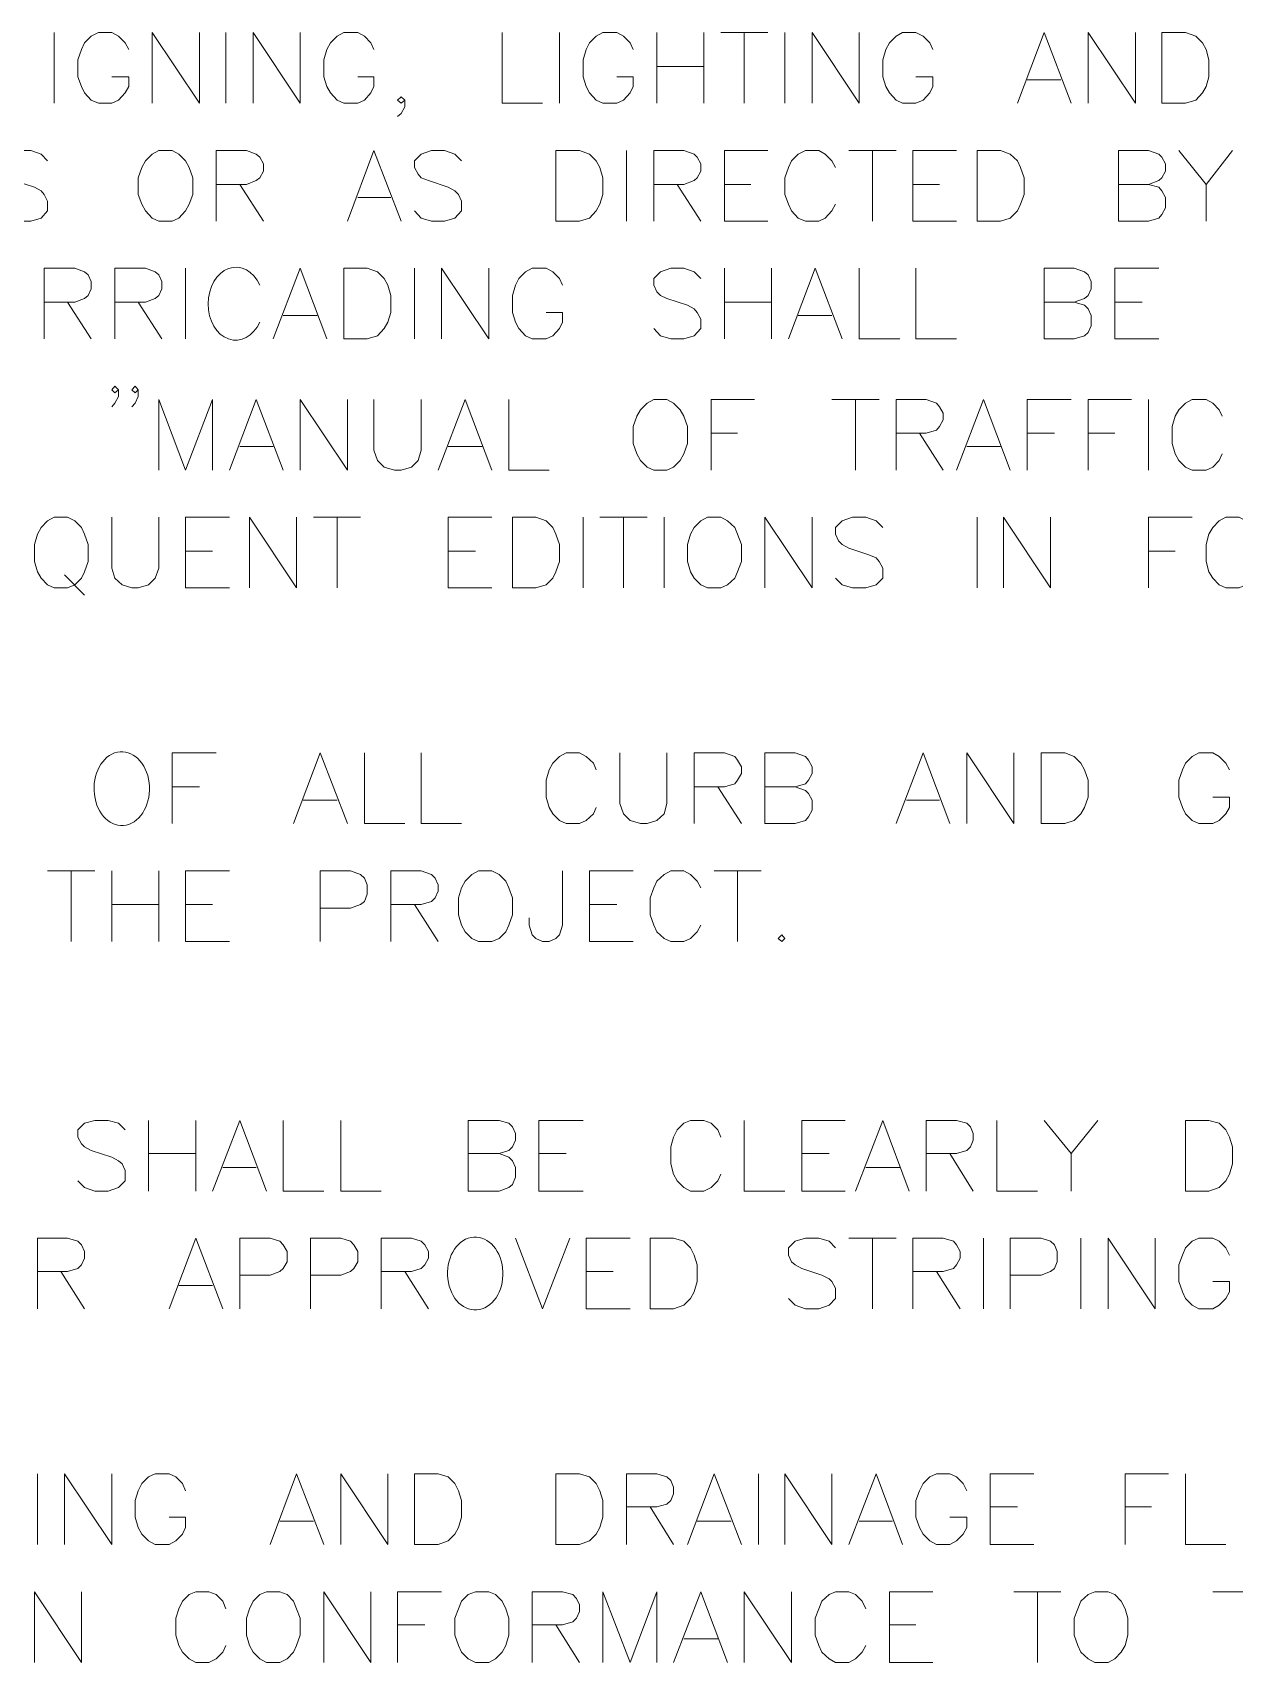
# Model space of a CAD drawing. Header units: millimetres. Extents: x -419 to 20046, y -14642 to 2638.
# Drawn here: x 3711.305 to 3712.665, y 919.821 to 921.665 of the extents above; entities that cross this region are included whole.
import ezdxf

# ---------------------------------------------------------------- set-up
doc = ezdxf.new("R2010")
doc.units = ezdxf.units.MM
doc.layers.add('PDF10_----TX03', color=7, linetype='Continuous')

msp = doc.modelspace()

# ---------------------------------------------------------------- linework, layer by layer
at = {"layer": 'PDF10_----TX03', "lineweight": 20}
for points in [[(3711.3296, 921.6652), (3711.3296, 921.5852)], [(3711.4138, 921.6461), (3711.4097, 921.6536), (3711.4022, 921.6611), (3711.3947, 921.6652), (3711.3797, 921.6652), (3711.3713, 921.6611), (3711.3638, 921.6536), (3711.3605, 921.6461), (3711.3563, 921.6344), (3711.3563, 921.6152), (3711.3605, 921.6044), (3711.3638, 921.5969), (3711.3713, 921.5886), (3711.3797, 921.5852), (3711.3947, 921.5852), (3711.4022, 921.5886), (3711.4097, 921.5969), (3711.4138, 921.6044), (3711.4138, 921.6152), (3711.3947, 921.6152)], [(3711.4405, 921.5852), (3711.4405, 921.6652), (3711.4938, 921.5852), (3711.4938, 921.6652)], [(3711.5238, 921.6652), (3711.5238, 921.5852)], [(3711.5547, 921.5852), (3711.5547, 921.6652), (3711.608, 921.5852), (3711.608, 921.6652)], [(3711.6913, 921.6461), (3711.688, 921.6536), (3711.6805, 921.6611), (3711.673, 921.6652), (3711.6572, 921.6652), (3711.6497, 921.6611), (3711.6422, 921.6536), (3711.638, 921.6461), (3711.6347, 921.6344), (3711.6347, 921.6152), (3711.638, 921.6044), (3711.6422, 921.5969), (3711.6497, 921.5886), (3711.6572, 921.5852), (3711.673, 921.5852), (3711.6805, 921.5886), (3711.688, 921.5969), (3711.6913, 921.6044), (3711.6913, 921.6152), (3711.673, 921.6152)], [(3711.8364, 921.6652), (3711.8364, 921.5852), (3711.8822, 921.5852)], [(3711.9014, 921.6652), (3711.9014, 921.5852)], [(3711.9847, 921.6461), (3711.9814, 921.6536), (3711.9739, 921.6611), (3711.9664, 921.6652), (3711.9505, 921.6652), (3711.943, 921.6611), (3711.9355, 921.6536), (3711.9314, 921.6461), (3711.928, 921.6344), (3711.928, 921.6152), (3711.9314, 921.6044), (3711.9355, 921.5969), (3711.943, 921.5886), (3711.9505, 921.5852), (3711.9664, 921.5852), (3711.9739, 921.5886), (3711.9814, 921.5969), (3711.9847, 921.6044), (3711.9847, 921.6152), (3711.9664, 921.6152)], [(3712.0114, 921.6652), (3712.0114, 921.5852)], [(3712.0647, 921.6652), (3712.0647, 921.5852)], [(3712.0839, 921.6652), (3712.1372, 921.6652)], [(3712.1105, 921.6652), (3712.1105, 921.5852)], [(3712.1564, 921.6652), (3712.1564, 921.5852)], [(3712.1872, 921.5852), (3712.1872, 921.6652), (3712.2406, 921.5852), (3712.2406, 921.6652)], [(3712.3239, 921.6461), (3712.3206, 921.6536), (3712.3131, 921.6611), (3712.3047, 921.6652), (3712.2897, 921.6652), (3712.2822, 921.6611), (3712.2747, 921.6536), (3712.2706, 921.6461), (3712.2672, 921.6344), (3712.2672, 921.6152), (3712.2706, 921.6044), (3712.2747, 921.5969), (3712.2822, 921.5886), (3712.2897, 921.5852), (3712.3047, 921.5852), (3712.3131, 921.5886), (3712.3206, 921.5969), (3712.3239, 921.6044), (3712.3239, 921.6152), (3712.3047, 921.6152)], [(3712.4197, 921.5852), (3712.4497, 921.6652), (3712.4806, 921.5852)], [(3712.4997, 921.5852), (3712.4997, 921.6652), (3712.5531, 921.5852), (3712.5531, 921.6652)], [(3712.0114, 921.6269), (3712.0647, 921.6269)], [(3712.4306, 921.6119), (3712.4689, 921.6119)], [(3711.7263, 921.5886), (3711.7222, 921.5852), (3711.718, 921.5886), (3711.7222, 921.5927), (3711.7263, 921.5886), (3711.7263, 921.5811), (3711.7222, 921.5736), (3711.718, 921.5702)], [(3711.3221, 921.5202), (3711.3146, 921.5277), (3711.303, 921.5319), (3711.288, 921.5319), (3711.2763, 921.5277), (3711.2688, 921.5202), (3711.2688, 921.5127), (3711.273, 921.5052), (3711.2763, 921.501), (3711.2838, 921.4977), (3711.3071, 921.4902), (3711.3146, 921.486), (3711.318, 921.4819), (3711.3221, 921.4744), (3711.3221, 921.4635), (3711.3146, 921.4552), (3711.303, 921.4519), (3711.288, 921.4519), (3711.2763, 921.4552), (3711.2688, 921.4635)], [(3711.513, 921.4519), (3711.513, 921.5319), (3711.5472, 921.5319), (3711.558, 921.5277), (3711.5622, 921.5244), (3711.5663, 921.5169), (3711.5663, 921.5085), (3711.5622, 921.501), (3711.558, 921.4977), (3711.5472, 921.4935), (3711.513, 921.4935)], [(3711.6613, 921.4519), (3711.6913, 921.5319), (3711.7222, 921.4519)], [(3711.7905, 921.5202), (3711.783, 921.5277), (3711.7714, 921.5319), (3711.7564, 921.5319), (3711.7447, 921.5277), (3711.7372, 921.5202), (3711.7372, 921.5127), (3711.7413, 921.5052), (3711.7447, 921.501), (3711.753, 921.4977), (3711.7755, 921.4902), (3711.783, 921.486), (3711.7872, 921.4819), (3711.7905, 921.4744), (3711.7905, 921.4635), (3711.783, 921.4552), (3711.7714, 921.4519), (3711.7564, 921.4519), (3711.7447, 921.4552), (3711.7372, 921.4635)], [(3711.9772, 921.5319), (3711.9772, 921.4519)], [(3712.008, 921.4519), (3712.008, 921.5319), (3712.0422, 921.5319), (3712.0539, 921.5277), (3712.0572, 921.5244), (3712.0614, 921.5169), (3712.0614, 921.5085), (3712.0572, 921.501), (3712.0539, 921.4977), (3712.0422, 921.4935), (3712.008, 921.4935)], [(3712.1372, 921.4519), (3712.088, 921.4519), (3712.088, 921.5319), (3712.1372, 921.5319)], [(3712.2139, 921.5127), (3712.2097, 921.5202), (3712.2022, 921.5277), (3712.1947, 921.5319), (3712.1797, 921.5319), (3712.1714, 921.5277), (3712.1639, 921.5202), (3712.1605, 921.5127), (3712.1564, 921.501), (3712.1564, 921.4819), (3712.1605, 921.471), (3712.1639, 921.4635), (3712.1714, 921.4552), (3712.1797, 921.4519), (3712.1947, 921.4519), (3712.2022, 921.4552), (3712.2097, 921.4635), (3712.2139, 921.471)], [(3712.2289, 921.5319), (3712.2822, 921.5319)], [(3712.2556, 921.5319), (3712.2556, 921.4519)], [(3712.3506, 921.4519), (3712.3014, 921.4519), (3712.3014, 921.5319), (3712.3506, 921.5319)], [(3712.5681, 921.4935), (3712.5797, 921.4902), (3712.5831, 921.486), (3712.5872, 921.4785), (3712.5872, 921.4669), (3712.5831, 921.4594), (3712.5797, 921.4552), (3712.5681, 921.4519), (3712.5339, 921.4519), (3712.5339, 921.5319), (3712.5681, 921.5319), (3712.5797, 921.5277), (3712.5831, 921.5244), (3712.5872, 921.5169), (3712.5872, 921.5085), (3712.5831, 921.501), (3712.5797, 921.4977), (3712.5681, 921.4935), (3712.5339, 921.4935)], [(3712.6023, 921.5319), (3712.6331, 921.4935), (3712.6331, 921.4519)], [(3712.6631, 921.5319), (3712.6331, 921.4935)], [(3711.5397, 921.4935), (3711.5663, 921.4519)], [(3712.0347, 921.4935), (3712.0614, 921.4519)], [(3712.088, 921.4935), (3712.118, 921.4935)], [(3712.3014, 921.4935), (3712.3314, 921.4935)], [(3711.673, 921.4785), (3711.7105, 921.4785)], [(3711.318, 921.3185), (3711.318, 921.3985), (3711.353, 921.3985), (3711.3638, 921.3944), (3711.368, 921.391), (3711.3713, 921.3835), (3711.3713, 921.3752), (3711.368, 921.3677), (3711.3638, 921.3644), (3711.353, 921.3602), (3711.318, 921.3602)], [(3711.398, 921.3185), (3711.398, 921.3985), (3711.433, 921.3985), (3711.4438, 921.3944), (3711.448, 921.391), (3711.4513, 921.3835), (3711.4513, 921.3752), (3711.448, 921.3677), (3711.4438, 921.3644), (3711.433, 921.3602), (3711.398, 921.3602)], [(3711.478, 921.3985), (3711.478, 921.3185)], [(3711.5772, 921.3185), (3711.608, 921.3985), (3711.638, 921.3185)], [(3711.7372, 921.3985), (3711.7372, 921.3185)], [(3711.768, 921.3185), (3711.768, 921.3985), (3711.8214, 921.3185), (3711.8214, 921.3985)], [(3711.9047, 921.3794), (3711.9014, 921.3869), (3711.8939, 921.3944), (3711.8864, 921.3985), (3711.8705, 921.3985), (3711.863, 921.3944), (3711.8555, 921.3869), (3711.8514, 921.3794), (3711.848, 921.3677), (3711.848, 921.3485), (3711.8514, 921.3377), (3711.8555, 921.3302), (3711.863, 921.3219), (3711.8705, 921.3185), (3711.8864, 921.3185), (3711.8939, 921.3219), (3711.9014, 921.3302), (3711.9047, 921.3377), (3711.9047, 921.3485), (3711.8864, 921.3485)], [(3712.0614, 921.3869), (3712.0539, 921.3944), (3712.0422, 921.3985), (3712.0272, 921.3985), (3712.0155, 921.3944), (3712.008, 921.3869), (3712.008, 921.3794), (3712.0114, 921.3719), (3712.0155, 921.3677), (3712.023, 921.3644), (3712.0464, 921.3569), (3712.0539, 921.3527), (3712.0572, 921.3485), (3712.0614, 921.341), (3712.0614, 921.3302), (3712.0539, 921.3219), (3712.0422, 921.3185), (3712.0272, 921.3185), (3712.0155, 921.3219), (3712.008, 921.3302)], [(3712.088, 921.3985), (3712.088, 921.3185)], [(3712.1414, 921.3985), (3712.1414, 921.3185)], [(3712.1605, 921.3185), (3712.1906, 921.3985), (3712.2214, 921.3185)], [(3712.2406, 921.3985), (3712.2406, 921.3185), (3712.2864, 921.3185)], [(3712.3047, 921.3985), (3712.3047, 921.3185), (3712.3506, 921.3185)], [(3712.4839, 921.3602), (3712.4956, 921.3569), (3712.4997, 921.3527), (3712.5031, 921.3452), (3712.5031, 921.3335), (3712.4997, 921.326), (3712.4956, 921.3219), (3712.4839, 921.3185), (3712.4497, 921.3185), (3712.4497, 921.3985), (3712.4839, 921.3985), (3712.4956, 921.3944), (3712.4997, 921.391), (3712.5031, 921.3835), (3712.5031, 921.3752), (3712.4997, 921.3677), (3712.4956, 921.3644), (3712.4839, 921.3602), (3712.4497, 921.3602)], [(3712.5797, 921.3185), (3712.5297, 921.3185), (3712.5297, 921.3985), (3712.5797, 921.3985)], [(3711.3447, 921.3602), (3711.3713, 921.3185)], [(3711.4247, 921.3602), (3711.4513, 921.3185)], [(3712.088, 921.3602), (3712.1414, 921.3602)], [(3712.5297, 921.3602), (3712.5606, 921.3602)], [(3711.5888, 921.3452), (3711.6272, 921.3452)], [(3712.1714, 921.3452), (3712.2097, 921.3452)], [(3711.4022, 921.261), (3711.398, 921.2577), (3711.3947, 921.261), (3711.398, 921.2652), (3711.4022, 921.261), (3711.4022, 921.2535), (3711.398, 921.246), (3711.3947, 921.2419)], [(3711.4247, 921.261), (3711.4213, 921.2577), (3711.4172, 921.261), (3711.4213, 921.2652), (3711.4247, 921.261), (3711.4247, 921.2535), (3711.4213, 921.246), (3711.4172, 921.2419)], [(3711.448, 921.1702), (3711.448, 921.2502), (3711.478, 921.1702), (3711.5088, 921.2502), (3711.5088, 921.1702)], [(3711.528, 921.1702), (3711.558, 921.2502), (3711.5888, 921.1702)], [(3711.608, 921.1702), (3711.608, 921.2502), (3711.6613, 921.1702), (3711.6613, 921.2502)], [(3711.6913, 921.2502), (3711.6913, 921.1927), (3711.6955, 921.181), (3711.703, 921.1735), (3711.7147, 921.1702), (3711.7222, 921.1702), (3711.7338, 921.1735), (3711.7413, 921.181), (3711.7447, 921.1927), (3711.7447, 921.2502)], [(3711.7639, 921.1702), (3711.7947, 921.2502), (3711.8247, 921.1702)], [(3711.8439, 921.2502), (3711.8439, 921.1702), (3711.8897, 921.1702)], [(3712.073, 921.1702), (3712.073, 921.2502), (3712.1222, 921.2502)], [(3712.2097, 921.2502), (3712.2631, 921.2502)], [(3712.2364, 921.2502), (3712.2364, 921.1702)], [(3712.2822, 921.1702), (3712.2822, 921.2502), (3712.3164, 921.2502), (3712.3281, 921.246), (3712.3314, 921.2419), (3712.3356, 921.2344), (3712.3356, 921.2269), (3712.3314, 921.2194), (3712.3281, 921.2152), (3712.3164, 921.2119), (3712.2822, 921.2119)], [(3712.3506, 921.1702), (3712.3814, 921.2502), (3712.4114, 921.1702)], [(3712.4306, 921.1702), (3712.4306, 921.2502), (3712.4806, 921.2502)], [(3712.4997, 921.1702), (3712.4997, 921.2502), (3712.5489, 921.2502)], [(3712.5681, 921.2502), (3712.5681, 921.1702)], [(3712.6514, 921.231), (3712.6481, 921.2385), (3712.6406, 921.246), (3712.6331, 921.2502), (3712.6173, 921.2502), (3712.6098, 921.246), (3712.6023, 921.2385), (3712.5981, 921.231), (3712.5948, 921.2194), (3712.5948, 921.2002), (3712.5981, 921.1885), (3712.6023, 921.181), (3712.6098, 921.1735), (3712.6173, 921.1702), (3712.6331, 921.1702), (3712.6406, 921.1735), (3712.6481, 921.181), (3712.6514, 921.1885)], [(3712.073, 921.2119), (3712.103, 921.2119)], [(3712.3089, 921.2119), (3712.3356, 921.1702)], [(3712.4306, 921.2119), (3712.4614, 921.2119)], [(3712.4997, 921.2119), (3712.5297, 921.2119)], [(3711.5397, 921.1969), (3711.5772, 921.1969)], [(3711.7755, 921.1969), (3711.8139, 921.1969)], [(3712.3622, 921.1969), (3712.4006, 921.1969)], [(3711.3947, 921.1168), (3711.3947, 921.0593), (3711.398, 921.0477), (3711.4063, 921.0402), (3711.4172, 921.0368), (3711.4247, 921.0368), (3711.4363, 921.0402), (3711.4438, 921.0477), (3711.448, 921.0593), (3711.448, 921.1168)], [(3711.528, 921.0368), (3711.478, 921.0368), (3711.478, 921.1168), (3711.528, 921.1168)], [(3711.5505, 921.0368), (3711.5505, 921.1168), (3711.6038, 921.0368), (3711.6038, 921.1168)], [(3711.623, 921.1168), (3711.6763, 921.1168)], [(3711.6497, 921.1168), (3711.6497, 921.0368)], [(3711.8247, 921.0368), (3711.7755, 921.0368), (3711.7755, 921.1168), (3711.8247, 921.1168)], [(3711.928, 921.1168), (3711.928, 921.0368)], [(3711.9472, 921.1168), (3712.0005, 921.1168)], [(3711.9739, 921.1168), (3711.9739, 921.0368)], [(3712.0197, 921.1168), (3712.0197, 921.0368)], [(3712.1339, 921.0368), (3712.1339, 921.1168), (3712.1872, 921.0368), (3712.1872, 921.1168)], [(3712.2672, 921.1052), (3712.2597, 921.1127), (3712.2481, 921.1168), (3712.2331, 921.1168), (3712.2214, 921.1127), (3712.2139, 921.1052), (3712.2139, 921.0977), (3712.2172, 921.0902), (3712.2214, 921.086), (3712.2289, 921.0818), (3712.2514, 921.0743), (3712.2597, 921.071), (3712.2631, 921.0668), (3712.2672, 921.0593), (3712.2672, 921.0477), (3712.2597, 921.0402), (3712.2481, 921.0368), (3712.2331, 921.0368), (3712.2214, 921.0402), (3712.2139, 921.0477)], [(3712.3739, 921.1168), (3712.3739, 921.0368)], [(3712.4039, 921.0368), (3712.4039, 921.1168), (3712.4572, 921.0368), (3712.4572, 921.1168)], [(3712.5681, 921.0368), (3712.5681, 921.1168), (3712.6173, 921.1168)], [(3711.478, 921.0785), (3711.5088, 921.0785)], [(3711.7755, 921.0785), (3711.8064, 921.0785)], [(3712.5681, 921.0785), (3712.5981, 921.0785)], [(3711.3413, 921.0518), (3711.3638, 921.0285)], [(3711.463, 920.7702), (3711.463, 920.8502), (3711.513, 920.8502)], [(3711.6005, 920.7702), (3711.6305, 920.8502), (3711.6613, 920.7702)], [(3711.6805, 920.8502), (3711.6805, 920.7702), (3711.7263, 920.7702)], [(3711.7447, 920.8502), (3711.7447, 920.7702), (3711.7905, 920.7702)], [(3711.943, 920.831), (3711.9397, 920.8385), (3711.9314, 920.846), (3711.9239, 920.8502), (3711.9089, 920.8502), (3711.9014, 920.846), (3711.8939, 920.8385), (3711.8897, 920.831), (3711.8864, 920.8193), (3711.8864, 920.8002), (3711.8897, 920.7885), (3711.8939, 920.781), (3711.9014, 920.7735), (3711.9089, 920.7702), (3711.9239, 920.7702), (3711.9314, 920.7735), (3711.9397, 920.781), (3711.943, 920.7885)], [(3711.9697, 920.8502), (3711.9697, 920.7927), (3711.9739, 920.781), (3711.9814, 920.7735), (3711.993, 920.7702), (3712.0005, 920.7702), (3712.0114, 920.7735), (3712.0197, 920.781), (3712.023, 920.7927), (3712.023, 920.8502)], [(3712.0539, 920.7702), (3712.0539, 920.8502), (3712.088, 920.8502), (3712.0997, 920.846), (3712.103, 920.8418), (3712.1072, 920.8343), (3712.1072, 920.8268), (3712.103, 920.8193), (3712.0997, 920.8152), (3712.088, 920.8118), (3712.0539, 920.8118)], [(3712.168, 920.8118), (3712.1797, 920.8077), (3712.1831, 920.8043), (3712.1872, 920.7968), (3712.1872, 920.7852), (3712.1831, 920.7777), (3712.1797, 920.7735), (3712.168, 920.7702), (3712.1339, 920.7702), (3712.1339, 920.8502), (3712.168, 920.8502), (3712.1797, 920.846), (3712.1831, 920.8418), (3712.1872, 920.8343), (3712.1872, 920.8268), (3712.1831, 920.8193), (3712.1797, 920.8152), (3712.168, 920.8118), (3712.1339, 920.8118)], [(3712.2822, 920.7702), (3712.3131, 920.8502), (3712.3431, 920.7702)], [(3712.3622, 920.7702), (3712.3622, 920.8502), (3712.4156, 920.7702), (3712.4156, 920.8502)], [(3712.6598, 920.831), (3712.6556, 920.8385), (3712.6481, 920.846), (3712.6406, 920.8502), (3712.6248, 920.8502), (3712.6173, 920.846), (3712.6098, 920.8385), (3712.6064, 920.831), (3712.6023, 920.8193), (3712.6023, 920.8002), (3712.6064, 920.7885), (3712.6098, 920.781), (3712.6173, 920.7735), (3712.6248, 920.7702), (3712.6406, 920.7702), (3712.6481, 920.7735), (3712.6556, 920.781), (3712.6598, 920.7885), (3712.6598, 920.8002), (3712.6406, 920.8002)], [(3711.463, 920.8118), (3711.4938, 920.8118)], [(3712.0805, 920.8118), (3712.1072, 920.7702)], [(3711.6113, 920.7968), (3711.6497, 920.7968)], [(3712.2939, 920.7968), (3712.3314, 920.7968)], [(3711.3221, 920.7168), (3711.3755, 920.7168)], [(3711.3488, 920.7168), (3711.3488, 920.6368)], [(3711.3947, 920.7168), (3711.3947, 920.6368)], [(3711.448, 920.7168), (3711.448, 920.6368)], [(3711.528, 920.6368), (3711.478, 920.6368), (3711.478, 920.7168), (3711.528, 920.7168)], [(3711.6305, 920.6368), (3711.6305, 920.7168), (3711.6647, 920.7168), (3711.6763, 920.7126), (3711.6805, 920.7085), (3711.6838, 920.701), (3711.6838, 920.6901), (3711.6805, 920.6818), (3711.6763, 920.6785), (3711.6647, 920.6743), (3711.6305, 920.6743)], [(3711.7105, 920.6368), (3711.7105, 920.7168), (3711.7447, 920.7168), (3711.7564, 920.7126), (3711.7605, 920.7085), (3711.7639, 920.701), (3711.7639, 920.6935), (3711.7605, 920.686), (3711.7564, 920.6818), (3711.7447, 920.6785), (3711.7105, 920.6785)], [(3711.9047, 920.7168), (3711.9047, 920.6551), (3711.9014, 920.6443), (3711.8972, 920.6401), (3711.8897, 920.6368), (3711.8822, 920.6368), (3711.8747, 920.6401), (3711.8705, 920.6443), (3711.8672, 920.6551), (3711.8672, 920.6635)], [(3711.9847, 920.6368), (3711.9355, 920.6368), (3711.9355, 920.7168), (3711.9847, 920.7168)], [(3712.0614, 920.6976), (3712.0572, 920.7051), (3712.0497, 920.7126), (3712.0422, 920.7168), (3712.0272, 920.7168), (3712.0197, 920.7126), (3712.0114, 920.7051), (3712.008, 920.6976), (3712.0039, 920.686), (3712.0039, 920.6668), (3712.008, 920.6551), (3712.0114, 920.6476), (3712.0197, 920.6401), (3712.0272, 920.6368), (3712.0422, 920.6368), (3712.0497, 920.6401), (3712.0572, 920.6476), (3712.0614, 920.6551)], [(3712.0764, 920.7168), (3712.1297, 920.7168)], [(3712.103, 920.7168), (3712.103, 920.6368)], [(3711.3947, 920.6785), (3711.448, 920.6785)], [(3711.478, 920.6785), (3711.5088, 920.6785)], [(3711.7372, 920.6785), (3711.7639, 920.6368)], [(3711.9355, 920.6785), (3711.9664, 920.6785)], [(3711.4097, 920.4235), (3711.4022, 920.431), (3711.3905, 920.4343), (3711.3755, 920.4343), (3711.3638, 920.431), (3711.3563, 920.4235), (3711.3563, 920.4151), (3711.3605, 920.4076), (3711.3638, 920.4043), (3711.3713, 920.4001), (3711.3947, 920.3926), (3711.4022, 920.3885), (3711.4063, 920.3851), (3711.4097, 920.3776), (3711.4097, 920.366), (3711.4022, 920.3585), (3711.3905, 920.3543), (3711.3755, 920.3543), (3711.3638, 920.3585), (3711.3563, 920.366)], [(3711.4363, 920.4343), (3711.4363, 920.3543)], [(3711.4897, 920.4343), (3711.4897, 920.3543)], [(3711.5088, 920.3543), (3711.5397, 920.4343), (3711.5697, 920.3543)], [(3711.5888, 920.4343), (3711.5888, 920.3543), (3711.6347, 920.3543)], [(3711.6538, 920.4343), (3711.6538, 920.3543), (3711.6997, 920.3543)], [(3711.833, 920.3968), (3711.8439, 920.3926), (3711.848, 920.3885), (3711.8514, 920.381), (3711.8514, 920.3701), (3711.848, 920.3618), (3711.8439, 920.3585), (3711.833, 920.3543), (3711.798, 920.3543), (3711.798, 920.4343), (3711.833, 920.4343), (3711.8439, 920.431), (3711.848, 920.4268), (3711.8514, 920.4193), (3711.8514, 920.4118), (3711.848, 920.4043), (3711.8439, 920.4001), (3711.833, 920.3968), (3711.798, 920.3968)], [(3711.928, 920.3543), (3711.878, 920.3543), (3711.878, 920.4343), (3711.928, 920.4343)], [(3712.0839, 920.4151), (3712.0805, 920.4235), (3712.073, 920.431), (3712.0647, 920.4343), (3712.0497, 920.4343), (3712.0422, 920.431), (3712.0347, 920.4235), (3712.0305, 920.4151), (3712.0272, 920.4043), (3712.0272, 920.3851), (3712.0305, 920.3735), (3712.0347, 920.366), (3712.0422, 920.3585), (3712.0497, 920.3543), (3712.0647, 920.3543), (3712.073, 920.3585), (3712.0805, 920.366), (3712.0839, 920.3735)], [(3712.1105, 920.4343), (3712.1105, 920.3543), (3712.1564, 920.3543)], [(3712.2247, 920.3543), (3712.1756, 920.3543), (3712.1756, 920.4343), (3712.2247, 920.4343)], [(3712.2364, 920.3543), (3712.2672, 920.4343), (3712.2972, 920.3543)], [(3712.3164, 920.3543), (3712.3164, 920.4343), (3712.3506, 920.4343), (3712.3622, 920.431), (3712.3664, 920.4268), (3712.3697, 920.4193), (3712.3697, 920.4118), (3712.3664, 920.4043), (3712.3622, 920.4001), (3712.3506, 920.3968), (3712.3164, 920.3968)], [(3712.3964, 920.4343), (3712.3964, 920.3543), (3712.4422, 920.3543)], [(3712.4497, 920.4343), (3712.4806, 920.3968), (3712.4806, 920.3543)], [(3712.5106, 920.4343), (3712.4806, 920.3968)], [(3711.4363, 920.3968), (3711.4897, 920.3968)], [(3711.878, 920.3968), (3711.9089, 920.3968)], [(3712.1756, 920.3968), (3712.2064, 920.3968)], [(3712.3431, 920.3968), (3712.3697, 920.3543)], [(3711.5205, 920.381), (3711.558, 920.381)], [(3712.2481, 920.381), (3712.2864, 920.381)], [(3711.3105, 920.2209), (3711.3105, 920.301), (3711.3447, 920.301), (3711.3563, 920.2976), (3711.3605, 920.2934), (3711.3638, 920.2859), (3711.3638, 920.2784), (3711.3605, 920.2709), (3711.3563, 920.2668), (3711.3447, 920.2634), (3711.3105, 920.2634)], [(3711.4597, 920.2209), (3711.4897, 920.301), (3711.5205, 920.2209)], [(3711.5397, 920.2209), (3711.5397, 920.301), (3711.5738, 920.301), (3711.5847, 920.2976), (3711.5888, 920.2934), (3711.593, 920.2859), (3711.593, 920.2743), (3711.5888, 920.2668), (3711.5847, 920.2634), (3711.5738, 920.2593), (3711.5397, 920.2593)], [(3711.6197, 920.2209), (3711.6197, 920.301), (3711.6538, 920.301), (3711.6647, 920.2976), (3711.6688, 920.2934), (3711.673, 920.2859), (3711.673, 920.2743), (3711.6688, 920.2668), (3711.6647, 920.2634), (3711.6538, 920.2593), (3711.6197, 920.2593)], [(3711.6997, 920.2209), (3711.6997, 920.301), (3711.7338, 920.301), (3711.7447, 920.2976), (3711.7488, 920.2934), (3711.753, 920.2859), (3711.753, 920.2784), (3711.7488, 920.2709), (3711.7447, 920.2668), (3711.7338, 920.2634), (3711.6997, 920.2634)], [(3711.8514, 920.301), (3711.8822, 920.2209), (3711.913, 920.301)], [(3711.9814, 920.2209), (3711.9314, 920.2209), (3711.9314, 920.301), (3711.9814, 920.301)], [(3712.2139, 920.2901), (3712.2064, 920.2976), (3712.1947, 920.301), (3712.1797, 920.301), (3712.168, 920.2976), (3712.1605, 920.2901), (3712.1605, 920.2818), (3712.1639, 920.2743), (3712.168, 920.2709), (3712.1756, 920.2668), (3712.1981, 920.2593), (3712.2064, 920.2551), (3712.2097, 920.2518), (3712.2139, 920.2443), (3712.2139, 920.2326), (3712.2064, 920.2251), (3712.1947, 920.2209), (3712.1797, 920.2209), (3712.168, 920.2251), (3712.1605, 920.2326)], [(3712.2289, 920.301), (3712.2822, 920.301)], [(3712.2556, 920.301), (3712.2556, 920.2209)], [(3712.3014, 920.2209), (3712.3014, 920.301), (3712.3356, 920.301), (3712.3472, 920.2976), (3712.3506, 920.2934), (3712.3547, 920.2859), (3712.3547, 920.2784), (3712.3506, 920.2709), (3712.3472, 920.2668), (3712.3356, 920.2634), (3712.3014, 920.2634)], [(3712.3814, 920.301), (3712.3814, 920.2209)], [(3712.4114, 920.2209), (3712.4114, 920.301), (3712.4464, 920.301), (3712.4572, 920.2976), (3712.4614, 920.2934), (3712.4647, 920.2859), (3712.4647, 920.2743), (3712.4614, 920.2668), (3712.4572, 920.2634), (3712.4464, 920.2593), (3712.4114, 920.2593)], [(3712.4914, 920.301), (3712.4914, 920.2209)], [(3712.5222, 920.2209), (3712.5222, 920.301), (3712.5756, 920.2209), (3712.5756, 920.301)], [(3712.6598, 920.2818), (3712.6556, 920.2901), (3712.6481, 920.2976), (3712.6406, 920.301), (3712.6248, 920.301), (3712.6173, 920.2976), (3712.6098, 920.2901), (3712.6064, 920.2818), (3712.6023, 920.2709), (3712.6023, 920.2518), (3712.6064, 920.2401), (3712.6098, 920.2326), (3712.6173, 920.2251), (3712.6248, 920.2209), (3712.6406, 920.2209), (3712.6481, 920.2251), (3712.6556, 920.2326), (3712.6598, 920.2401), (3712.6598, 920.2518), (3712.6406, 920.2518)], [(3711.3371, 920.2634), (3711.3638, 920.2209)], [(3711.7263, 920.2634), (3711.753, 920.2209)], [(3711.9314, 920.2634), (3711.9622, 920.2634)], [(3712.3281, 920.2634), (3712.3547, 920.2209)], [(3711.4705, 920.2476), (3711.5088, 920.2476)], [(3711.3105, 920.0343), (3711.3105, 919.9543)], [(3711.3413, 919.9543), (3711.3413, 920.0343), (3711.3947, 919.9543), (3711.3947, 920.0343)], [(3711.478, 920.0151), (3711.4747, 920.0234), (3711.4672, 920.0309), (3711.4597, 920.0343), (3711.4438, 920.0343), (3711.4363, 920.0309), (3711.4288, 920.0234), (3711.4247, 920.0151), (3711.4213, 920.0043), (3711.4213, 919.9851), (3711.4247, 919.9734), (3711.4288, 919.9659), (3711.4363, 919.9584), (3711.4438, 919.9543), (3711.4597, 919.9543), (3711.4672, 919.9584), (3711.4747, 919.9659), (3711.478, 919.9734), (3711.478, 919.9851), (3711.4597, 919.9851)], [(3711.5738, 919.9543), (3711.6038, 920.0343), (3711.6347, 919.9543)], [(3711.6538, 919.9543), (3711.6538, 920.0343), (3711.7072, 919.9543), (3711.7072, 920.0343)], [(3711.9772, 919.9543), (3711.9772, 920.0343), (3712.0114, 920.0343), (3712.023, 920.0309), (3712.0272, 920.0268), (3712.0305, 920.0193), (3712.0305, 920.0118), (3712.0272, 920.0043), (3712.023, 920.0001), (3712.0114, 919.9968), (3711.9772, 919.9968)], [(3712.0464, 919.9543), (3712.0764, 920.0343), (3712.1072, 919.9543)], [(3712.1264, 920.0343), (3712.1264, 919.9543)], [(3712.1564, 919.9543), (3712.1564, 920.0343), (3712.2097, 919.9543), (3712.2097, 920.0343)], [(3712.2289, 919.9543), (3712.2597, 920.0343), (3712.2897, 919.9543)], [(3712.3622, 920.0151), (3712.3581, 920.0234), (3712.3506, 920.0309), (3712.3431, 920.0343), (3712.3281, 920.0343), (3712.3206, 920.0309), (3712.3131, 920.0234), (3712.3089, 920.0151), (3712.3047, 920.0043), (3712.3047, 919.9851), (3712.3089, 919.9734), (3712.3131, 919.9659), (3712.3206, 919.9584), (3712.3281, 919.9543), (3712.3431, 919.9543), (3712.3506, 919.9584), (3712.3581, 919.9659), (3712.3622, 919.9734), (3712.3622, 919.9851), (3712.3431, 919.9851)], [(3712.4381, 919.9543), (3712.3889, 919.9543), (3712.3889, 920.0343), (3712.4381, 920.0343)], [(3712.5414, 919.9543), (3712.5414, 920.0343), (3712.5906, 920.0343)], [(3712.6098, 920.0343), (3712.6098, 919.9543), (3712.6556, 919.9543)], [(3711.5847, 919.9809), (3711.623, 919.9809)], [(3712.0039, 919.9968), (3712.0305, 919.9543)], [(3712.0572, 919.9809), (3712.0955, 919.9809)], [(3712.2406, 919.9809), (3712.2781, 919.9809)], [(3712.3889, 919.9968), (3712.4197, 919.9968)], [(3712.5414, 919.9968), (3712.5714, 919.9968)], [(3711.3071, 919.8209), (3711.3071, 919.9009), (3711.3605, 919.8209), (3711.3605, 919.9009)], [(3711.5238, 919.8817), (3711.5205, 919.8901), (3711.513, 919.8976), (3711.5047, 919.9009), (3711.4897, 919.9009), (3711.4822, 919.8976), (3711.4747, 919.8901), (3711.4705, 919.8817), (3711.4672, 919.8709), (3711.4672, 919.8517), (3711.4705, 919.8401), (3711.4747, 919.8326), (3711.4822, 919.8251), (3711.4897, 919.8209), (3711.5047, 919.8209), (3711.513, 919.8251), (3711.5205, 919.8326), (3711.5238, 919.8401)], [(3711.6347, 919.8209), (3711.6347, 919.9009), (3711.688, 919.8209), (3711.688, 919.9009)], [(3711.718, 919.8209), (3711.718, 919.9009), (3711.768, 919.9009)], [(3711.8705, 919.8209), (3711.8705, 919.9009), (3711.9047, 919.9009), (3711.9164, 919.8976), (3711.9205, 919.8934), (3711.9239, 919.8859), (3711.9239, 919.8784), (3711.9205, 919.8709), (3711.9164, 919.8667), (3711.9047, 919.8634), (3711.8705, 919.8634)], [(3711.9505, 919.8209), (3711.9505, 919.9009), (3711.9814, 919.8209), (3712.0114, 919.9009), (3712.0114, 919.8209)], [(3712.0305, 919.8209), (3712.0614, 919.9009), (3712.0914, 919.8209)], [(3712.1105, 919.8209), (3712.1105, 919.9009), (3712.1639, 919.8209), (3712.1639, 919.9009)], [(3712.2481, 919.8817), (3712.2439, 919.8901), (3712.2364, 919.8976), (3712.2289, 919.9009), (3712.2139, 919.9009), (3712.2064, 919.8976), (3712.1981, 919.8901), (3712.1947, 919.8817), (3712.1906, 919.8709), (3712.1906, 919.8517), (3712.1947, 919.8401), (3712.1981, 919.8326), (3712.2064, 919.8251), (3712.2139, 919.8209), (3712.2289, 919.8209), (3712.2364, 919.8251), (3712.2439, 919.8326), (3712.2481, 919.8401)], [(3712.3239, 919.8209), (3712.2747, 919.8209), (3712.2747, 919.9009), (3712.3239, 919.9009)], [(3712.4156, 919.9009), (3712.4689, 919.9009)], [(3712.4422, 919.9009), (3712.4422, 919.8209)], [(3712.6406, 919.9009), (3712.6939, 919.9009)], [(3711.718, 919.8634), (3711.7488, 919.8634)], [(3711.8972, 919.8634), (3711.9239, 919.8209)], [(3712.2747, 919.8634), (3712.3047, 919.8634)], [(3712.0422, 919.8476), (3712.0805, 919.8476)]]:
    msp.add_lwpolyline(points, dxfattribs=at)
for points in [[(3712.5831, 921.5852), (3712.5831, 921.6652), (3712.6098, 921.6652), (3712.6214, 921.6611), (3712.6289, 921.6536), (3712.6331, 921.6461), (3712.6364, 921.6344), (3712.6364, 921.6152), (3712.6331, 921.6044), (3712.6289, 921.5969), (3712.6214, 921.5886), (3712.6098, 921.5852)], [(3711.448, 921.5319), (3711.4405, 921.5277), (3711.433, 921.5202), (3711.4288, 921.5127), (3711.4247, 921.501), (3711.4247, 921.4819), (3711.4288, 921.471), (3711.433, 921.4635), (3711.4405, 921.4552), (3711.448, 921.4519), (3711.463, 921.4519), (3711.4705, 921.4552), (3711.478, 921.4635), (3711.4822, 921.471), (3711.4863, 921.4819), (3711.4863, 921.501), (3711.4822, 921.5127), (3711.478, 921.5202), (3711.4705, 921.5277), (3711.463, 921.5319)], [(3711.8972, 921.4519), (3711.8972, 921.5319), (3711.9239, 921.5319), (3711.9355, 921.5277), (3711.943, 921.5202), (3711.9472, 921.5127), (3711.9505, 921.501), (3711.9505, 921.4819), (3711.9472, 921.471), (3711.943, 921.4635), (3711.9355, 921.4552), (3711.9239, 921.4519)], [(3712.3739, 921.4519), (3712.3739, 921.5319), (3712.4006, 921.5319), (3712.4114, 921.5277), (3712.4197, 921.5202), (3712.4231, 921.5127), (3712.4272, 921.501), (3712.4272, 921.4819), (3712.4231, 921.471), (3712.4197, 921.4635), (3712.4114, 921.4552), (3712.4006, 921.4519)], [(3711.6572, 921.3185), (3711.6572, 921.3985), (3711.6838, 921.3985), (3711.6955, 921.3944), (3711.703, 921.3869), (3711.7072, 921.3794), (3711.7105, 921.3677), (3711.7105, 921.3485), (3711.7072, 921.3377), (3711.703, 921.3302), (3711.6955, 921.3219), (3711.6838, 921.3185)], [(3712.008, 921.2502), (3712.0005, 921.246), (3711.993, 921.2385), (3711.9889, 921.231), (3711.9847, 921.2194), (3711.9847, 921.2002), (3711.9889, 921.1885), (3711.993, 921.181), (3712.0005, 921.1735), (3712.008, 921.1702), (3712.023, 921.1702), (3712.0305, 921.1735), (3712.038, 921.181), (3712.0422, 921.1885), (3712.0464, 921.2002), (3712.0464, 921.2194), (3712.0422, 921.231), (3712.038, 921.2385), (3712.0305, 921.246), (3712.023, 921.2502)], [(3711.3296, 921.1168), (3711.3221, 921.1127), (3711.3146, 921.1052), (3711.3105, 921.0977), (3711.3071, 921.086), (3711.3071, 921.0668), (3711.3105, 921.0552), (3711.3146, 921.0477), (3711.3221, 921.0402), (3711.3296, 921.0368), (3711.3447, 921.0368), (3711.353, 921.0402), (3711.3605, 921.0477), (3711.3638, 921.0552), (3711.368, 921.0668), (3711.368, 921.086), (3711.3638, 921.0977), (3711.3605, 921.1052), (3711.353, 921.1127), (3711.3447, 921.1168)], [(3711.848, 921.0368), (3711.848, 921.1168), (3711.8747, 921.1168), (3711.8864, 921.1127), (3711.8939, 921.1052), (3711.8972, 921.0977), (3711.9014, 921.086), (3711.9014, 921.0668), (3711.8972, 921.0552), (3711.8939, 921.0477), (3711.8864, 921.0402), (3711.8747, 921.0368)], [(3712.0689, 921.1168), (3712.0614, 921.1127), (3712.0539, 921.1052), (3712.0497, 921.0977), (3712.0464, 921.086), (3712.0464, 921.0668), (3712.0497, 921.0552), (3712.0539, 921.0477), (3712.0614, 921.0402), (3712.0689, 921.0368), (3712.0839, 921.0368), (3712.0914, 921.0402), (3712.0997, 921.0477), (3712.103, 921.0552), (3712.1072, 921.0668), (3712.1072, 921.086), (3712.103, 921.0977), (3712.0997, 921.1052), (3712.0914, 921.1127), (3712.0839, 921.1168)], [(3712.6556, 921.1168), (3712.6481, 921.1127), (3712.6406, 921.1052), (3712.6364, 921.0977), (3712.6331, 921.086), (3712.6331, 921.0668), (3712.6364, 921.0552), (3712.6406, 921.0477), (3712.6481, 921.0402), (3712.6556, 921.0368), (3712.6706, 921.0368), (3712.6781, 921.0402), (3712.6864, 921.0477), (3712.6898, 921.0552), (3712.6939, 921.0668), (3712.6939, 921.086), (3712.6898, 921.0977), (3712.6864, 921.1052), (3712.6781, 921.1127), (3712.6706, 921.1168)], [(3712.4464, 920.7702), (3712.4464, 920.8502), (3712.4731, 920.8502), (3712.4839, 920.846), (3712.4914, 920.8385), (3712.4956, 920.831), (3712.4997, 920.8193), (3712.4997, 920.8002), (3712.4956, 920.7885), (3712.4914, 920.781), (3712.4839, 920.7735), (3712.4731, 920.7702)], [(3711.8097, 920.7168), (3711.8022, 920.7126), (3711.7947, 920.7051), (3711.7905, 920.6976), (3711.7872, 920.686), (3711.7872, 920.6668), (3711.7905, 920.6551), (3711.7947, 920.6476), (3711.8022, 920.6401), (3711.8097, 920.6368), (3711.8247, 920.6368), (3711.833, 920.6401), (3711.8405, 920.6476), (3711.8439, 920.6551), (3711.848, 920.6668), (3711.848, 920.686), (3711.8439, 920.6976), (3711.8405, 920.7051), (3711.833, 920.7126), (3711.8247, 920.7168)], [(3712.153, 920.6443), (3712.1489, 920.6401), (3712.153, 920.6368), (3712.1564, 920.6401)], [(3712.6098, 920.3543), (3712.6098, 920.4343), (3712.6364, 920.4343), (3712.6481, 920.431), (3712.6556, 920.4235), (3712.6598, 920.4151), (3712.6631, 920.4043), (3712.6631, 920.3851), (3712.6598, 920.3735), (3712.6556, 920.366), (3712.6481, 920.3585), (3712.6364, 920.3543)], [(3712.0039, 920.2209), (3712.0039, 920.301), (3712.0305, 920.301), (3712.0422, 920.2976), (3712.0497, 920.2901), (3712.0539, 920.2818), (3712.0572, 920.2709), (3712.0572, 920.2518), (3712.0539, 920.2401), (3712.0497, 920.2326), (3712.0422, 920.2251), (3712.0305, 920.2209)], [(3711.7372, 919.9543), (3711.7372, 920.0343), (3711.7639, 920.0343), (3711.7755, 920.0309), (3711.783, 920.0234), (3711.7872, 920.0151), (3711.7905, 920.0043), (3711.7905, 919.9851), (3711.7872, 919.9734), (3711.783, 919.9659), (3711.7755, 919.9584), (3711.7639, 919.9543)], [(3711.8972, 919.9543), (3711.8972, 920.0343), (3711.9239, 920.0343), (3711.9355, 920.0309), (3711.943, 920.0234), (3711.9472, 920.0151), (3711.9505, 920.0043), (3711.9505, 919.9851), (3711.9472, 919.9734), (3711.943, 919.9659), (3711.9355, 919.9584), (3711.9239, 919.9543)], [(3711.5697, 919.9009), (3711.5622, 919.8976), (3711.5547, 919.8901), (3711.5505, 919.8817), (3711.5472, 919.8709), (3711.5472, 919.8517), (3711.5505, 919.8401), (3711.5547, 919.8326), (3711.5622, 919.8251), (3711.5697, 919.8209), (3711.5847, 919.8209), (3711.593, 919.8251), (3711.6005, 919.8326), (3711.6038, 919.8401), (3711.608, 919.8517), (3711.608, 919.8709), (3711.6038, 919.8817), (3711.6005, 919.8901), (3711.593, 919.8976), (3711.5847, 919.9009)], [(3711.8064, 919.9009), (3711.798, 919.8976), (3711.7905, 919.8901), (3711.7872, 919.8817), (3711.783, 919.8709), (3711.783, 919.8517), (3711.7872, 919.8401), (3711.7905, 919.8326), (3711.798, 919.8251), (3711.8064, 919.8209), (3711.8214, 919.8209), (3711.8289, 919.8251), (3711.8364, 919.8326), (3711.8405, 919.8401), (3711.8439, 919.8517), (3711.8439, 919.8709), (3711.8405, 919.8817), (3711.8364, 919.8901), (3711.8289, 919.8976), (3711.8214, 919.9009)], [(3712.5072, 919.9009), (3712.4997, 919.8976), (3712.4914, 919.8901), (3712.4881, 919.8817), (3712.4839, 919.8709), (3712.4839, 919.8517), (3712.4881, 919.8401), (3712.4914, 919.8326), (3712.4997, 919.8251), (3712.5072, 919.8209), (3712.5222, 919.8209), (3712.5297, 919.8251), (3712.5372, 919.8326), (3712.5414, 919.8401), (3712.5447, 919.8517), (3712.5447, 919.8709), (3712.5414, 919.8817), (3712.5372, 919.8901), (3712.5297, 919.8976), (3712.5222, 919.9009)]]:
    msp.add_lwpolyline(points, close=True, dxfattribs=at)
for centre, major_axis, ratio, start_param, end_param in [((3711.5351, 921.3584), (0.0003, 0.0413), 0.758892, 5.250474, 10.474903), ((3711.406, 920.8097), (-0.0002, 0.0418), 0.750356, 0.2542532122144652, 6.537438519394051), ((3711.806, 920.261), (-0.0002, 0.0413), 0.759571, 0.2486792798314327, 6.531864587011018)]:
    msp.add_ellipse(centre, major_axis=major_axis, ratio=ratio, start_param=start_param, end_param=end_param, dxfattribs=at)

doc.saveas('drawing.dxf')
